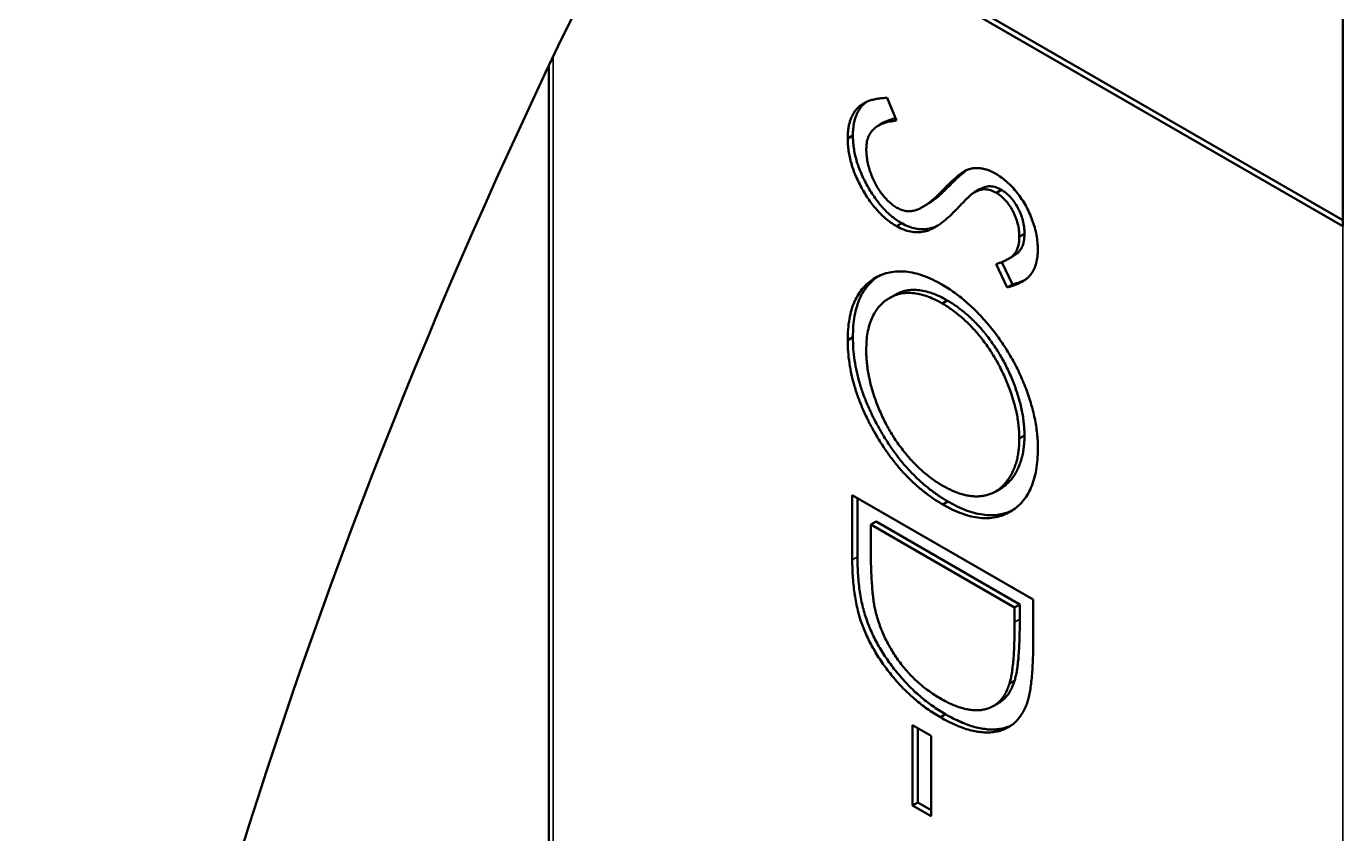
# Model space of a CAD drawing. Header units: millimetres. Extents: x 3137 to 5094, y 789 to 1822.
# Drawn here: x 4188.331 to 4190.136, y 1599.243 to 1600.348 of the extents above; entities that cross this region are included whole.
import ezdxf

# ---------------------------------------------------------------- set-up
doc = ezdxf.new("R2010")
doc.units = ezdxf.units.MM
doc.header["$LTSCALE"] = 1.8
doc.layers.add('외형선(ISO)', color=7, linetype='Continuous', lineweight=50)
doc.layers.add('좁은 외형선(ISO)', color=7, linetype='Continuous', lineweight=35)

msp = doc.modelspace()

# ---------------------------------------------------------------- linework, layer by layer
at = {"layer": '외형선(ISO)'}
for p, q in [((4189.2039, 1600.6108), (4190.1319, 1600.0748)), ((4189.2072, 1600.617), (4190.1319, 1600.0829)), ((4190.1319, 1600.0748), (4190.132, 1600.4422)), ((4189.0457, 1600.2948), (4189.0455, 1598.8881)), ((4189.5086, 1600.2507), (4189.5212, 1600.2193)), ((4189.5036, 1600.2166), (4189.4966, 1600.2126)), ((4189.4616, 1600.1991), (4189.4545, 1600.195)), ((4189.635, 1600.1253), (4189.6279, 1600.1212)), ((4189.6651, 1600.1245), (4189.658, 1600.1204)), ((4189.5635, 1600.1048), (4189.5564, 1600.1007)), ((4189.5286, 1600.0788), (4189.5215, 1600.0747)), ((4189.6964, 1600.0645), (4189.6893, 1600.0604)), ((4189.6728, 1599.991), (4189.6576, 1600.0229)), ((4189.6799, 1599.995), (4189.6653, 1600.0256)), ((4189.6807, 1600.0337), (4189.6736, 1600.0296)), ((4189.6799, 1599.995), (4189.6728, 1599.991)), ((4189.5189, 1599.9806), (4189.5118, 1599.9765)), ((4189.5907, 1599.9733), (4189.5836, 1599.9692)), ((4189.4616, 1599.9228), (4189.4545, 1599.9188)), ((4189.6964, 1599.7883), (4189.6893, 1599.7842)), ((4189.6642, 1599.7158), (4189.6571, 1599.7117)), ((4189.4608, 1599.6182), (4189.4608, 1599.7067)), ((4189.4608, 1599.7067), (4189.7083, 1599.5638)), ((4189.4679, 1599.6223), (4189.4679, 1599.7027)), ((4189.5917, 1599.6979), (4189.5847, 1599.6938)), ((4189.4933, 1599.6705), (4189.4862, 1599.6664)), ((4189.6829, 1599.5528), (4189.4862, 1599.6664)), ((4189.4862, 1599.6664), (4189.4862, 1599.6336)), ((4189.69, 1599.5569), (4189.4933, 1599.6705)), ((4189.69, 1599.5569), (4189.6829, 1599.5528)), ((4189.69, 1599.5368), (4189.69, 1599.5569)), ((4189.7083, 1599.5638), (4189.7083, 1599.5061)), ((4189.6829, 1599.5327), (4189.6829, 1599.5528)), ((4189.683, 1599.453), (4189.676, 1599.4489)), ((4189.6607, 1599.422), (4189.6537, 1599.4179)), ((4189.5432, 1599.2818), (4189.5433, 1599.3917)), ((4189.5433, 1599.3917), (4189.5686, 1599.377)), ((4189.5885, 1599.4067), (4189.5814, 1599.4026)), ((4189.5503, 1599.2858), (4189.5503, 1599.3876)), ((4189.5686, 1599.377), (4189.5686, 1599.2671)), ((4189.5503, 1599.2858), (4189.5432, 1599.2818)), ((4189.5686, 1599.2753), (4189.5503, 1599.2858)), ((4189.5686, 1599.2671), (4189.5432, 1599.2818))]:
    msp.add_line(p, q, dxfattribs=at)
msp.add_ellipse((4191.8663, 1599.4618), major_axis=(2.5, 4.3301), ratio=0.57735, start_param=5.497787, end_param=8.63938, dxfattribs=at)
for points, knots in [([(4189.4545, 1600.195), (4189.4546, 1600.1971), (4189.4547, 1600.2014), (4189.4553, 1600.2074), (4189.4562, 1600.2131), (4189.4576, 1600.2182), (4189.4593, 1600.2231), (4189.4615, 1600.2276), (4189.464, 1600.2317), (4189.467, 1600.2355), (4189.4704, 1600.2389), (4189.4743, 1600.2417), (4189.4787, 1600.2443), (4189.4837, 1600.2464), (4189.4892, 1600.2481), (4189.4952, 1600.2493), (4189.5017, 1600.2502), (4189.5063, 1600.2505), (4189.5086, 1600.2507)], [0, 0, 0, 0, 0.057208, 0.113696, 0.169178, 0.224159, 0.27872, 0.333794, 0.389241, 0.445822, 0.503704, 0.564294, 0.627975, 0.695038, 0.765373, 0.839611, 0.917538, 1, 1, 1, 1]), ([(4189.4616, 1600.1991), (4189.4617, 1600.2012), (4189.4617, 1600.2055), (4189.4624, 1600.2114), (4189.4633, 1600.2171), (4189.4647, 1600.2223), (4189.4664, 1600.2272), (4189.4686, 1600.2317), (4189.4711, 1600.2358), (4189.474, 1600.2396), (4189.477, 1600.2425), (4189.4791, 1600.2441), (4189.48, 1600.2448)], [0, 0, 0, 0, 0.0572083, 0.1136961, 0.1691779, 0.2241592, 0.2787199, 0.3337942, 0.3892415, 0.4458221, 0.5037043, 0.5440459, 0.5440459, 0.5440459, 0.5440459]), ([(4189.52, 1600.2222), (4189.5195, 1600.2222), (4189.5162, 1600.2216), (4189.5105, 1600.22), (4189.5057, 1600.2178), (4189.5036, 1600.2166)], [0.1355581, 0.1355581, 0.1355581, 0.1355581, 0.1590043, 0.3046461, 0.4281712, 0.4281712, 0.4281712, 0.4281712]), ([(4189.5212, 1600.2193), (4189.5179, 1600.2189), (4189.5117, 1600.2182), (4189.5033, 1600.2159), (4189.4961, 1600.2126), (4189.4902, 1600.2082), (4189.4856, 1600.2028), (4189.4823, 1600.1964), (4189.4803, 1600.1889), (4189.4801, 1600.1832), (4189.4799, 1600.1803)], [0, 0, 0, 0, 0.159004, 0.304646, 0.438547, 0.562322, 0.677433, 0.786897, 0.893611, 1, 1, 1, 1]), ([(4189.5215, 1600.0747), (4189.5193, 1600.076), (4189.5149, 1600.0787), (4189.5084, 1600.0836), (4189.5022, 1600.089), (4189.4962, 1600.0952), (4189.4903, 1600.1019), (4189.4848, 1600.1092), (4189.4794, 1600.1172), (4189.4744, 1600.1256), (4189.4698, 1600.1344), (4189.4657, 1600.1432), (4189.4622, 1600.1519), (4189.4594, 1600.1607), (4189.4573, 1600.1693), (4189.4557, 1600.178), (4189.4547, 1600.1866), (4189.4546, 1600.1922), (4189.4545, 1600.195)], [0, 0, 0, 0, 0.061484, 0.121775, 0.18092, 0.240256, 0.300114, 0.361146, 0.423501, 0.488669, 0.553954, 0.617581, 0.680238, 0.742187, 0.804663, 0.868259, 0.93302, 1, 1, 1, 1]), ([(4189.5286, 1600.0788), (4189.5264, 1600.0801), (4189.522, 1600.0828), (4189.5155, 1600.0877), (4189.5092, 1600.0931), (4189.5032, 1600.0993), (4189.4974, 1600.1059), (4189.4919, 1600.1133), (4189.4865, 1600.1213), (4189.4815, 1600.1297), (4189.4768, 1600.1385), (4189.4727, 1600.1473), (4189.4693, 1600.156), (4189.4665, 1600.1647), (4189.4643, 1600.1734), (4189.4627, 1600.1821), (4189.4618, 1600.1907), (4189.4617, 1600.1963), (4189.4616, 1600.1991)], [0, 0, 0, 0, 0.061484, 0.121775, 0.18092, 0.240256, 0.300114, 0.361146, 0.423501, 0.488669, 0.553954, 0.617581, 0.680238, 0.742187, 0.804663, 0.868259, 0.93302, 1, 1, 1, 1]), ([(4189.4799, 1600.1803), (4189.48, 1600.1778), (4189.4801, 1600.1728), (4189.4813, 1600.1648), (4189.483, 1600.1567), (4189.4856, 1600.1485), (4189.4886, 1600.1404), (4189.4923, 1600.1327), (4189.4965, 1600.1256), (4189.5011, 1600.119), (4189.5061, 1600.1131), (4189.5112, 1600.1079), (4189.5165, 1600.1035), (4189.5201, 1600.1013), (4189.5219, 1600.1001)], [0, 0, 0, 0, 0.091264, 0.18093, 0.270088, 0.360156, 0.448343, 0.532666, 0.613834, 0.693982, 0.772716, 0.849335, 0.923967, 1, 1, 1, 1]), ([(4189.5856, 1600.1251), (4189.5875, 1600.127), (4189.591, 1600.1307), (4189.5963, 1600.1357), (4189.6011, 1600.1401), (4189.6055, 1600.1439), (4189.6095, 1600.147), (4189.6131, 1600.1495), (4189.6163, 1600.1513), (4189.6184, 1600.1521), (4189.6193, 1600.1525)], [0, 0, 0, 0, 0.181535, 0.347082, 0.495568, 0.628357, 0.74552, 0.845831, 0.930782, 1, 1, 1, 1]), ([(4189.5927, 1600.1292), (4189.5946, 1600.1311), (4189.5981, 1600.1348), (4189.6034, 1600.1398), (4189.6082, 1600.1442), (4189.6126, 1600.148), (4189.6157, 1600.1504), (4189.6173, 1600.1516), (4189.6176, 1600.1518)], [0, 0, 0, 0, 0.1815353, 0.3470817, 0.4955678, 0.6283573, 0.7455197, 0.7689274, 0.7689274, 0.7689274, 0.7689274]), ([(4189.6193, 1600.1525), (4189.6208, 1600.1529), (4189.6236, 1600.1537), (4189.6281, 1600.1544), (4189.6327, 1600.1545), (4189.6374, 1600.154), (4189.6421, 1600.1531), (4189.647, 1600.1515), (4189.652, 1600.1494), (4189.6553, 1600.1476), (4189.657, 1600.1467)], [0, 0, 0, 0, 0.133507, 0.262559, 0.388264, 0.512667, 0.633722, 0.755394, 0.877553, 1, 1, 1, 1]), ([(4189.657, 1600.1467), (4189.6596, 1600.145), (4189.6648, 1600.1418), (4189.6723, 1600.1357), (4189.6796, 1600.1287), (4189.6864, 1600.1208), (4189.6926, 1600.1121), (4189.6983, 1600.103), (4189.7031, 1600.0932), (4189.7073, 1600.0831), (4189.7106, 1600.0728), (4189.713, 1600.0625), (4189.7144, 1600.0525), (4189.7146, 1600.0461), (4189.7147, 1600.0429)], [0, 0, 0, 0, 0.083785, 0.16578, 0.24628, 0.327461, 0.408797, 0.489715, 0.571376, 0.655523, 0.741019, 0.826547, 0.911989, 1, 1, 1, 1]), ([(4189.5462, 1600.0963), (4189.5476, 1600.0968), (4189.5506, 1600.0978), (4189.555, 1600.0998), (4189.5596, 1600.1026), (4189.5644, 1600.1058), (4189.5694, 1600.1098), (4189.5747, 1600.1143), (4189.5801, 1600.1194), (4189.5838, 1600.1232), (4189.5856, 1600.1251)], [0, 0, 0, 0, 0.090279, 0.18953, 0.299198, 0.418926, 0.548376, 0.688136, 0.839084, 1, 1, 1, 1]), ([(4189.5635, 1600.1048), (4189.5645, 1600.1054), (4189.5671, 1600.107), (4189.5715, 1600.1099), (4189.5765, 1600.1139), (4189.5818, 1600.1183), (4189.5872, 1600.1235), (4189.5908, 1600.1272), (4189.5927, 1600.1292)], [0.2277541, 0.2277541, 0.2277541, 0.2277541, 0.2991979, 0.4189259, 0.5483763, 0.6881364, 0.8390835, 1, 1, 1, 1]), ([(4189.626, 1600.1201), (4189.6256, 1600.1197), (4189.6244, 1600.1189), (4189.6225, 1600.1173), (4189.6202, 1600.115), (4189.6173, 1600.1123), (4189.614, 1600.109), (4189.6103, 1600.1051), (4189.606, 1600.1007), (4189.603, 1600.0975), (4189.6014, 1600.0959)], [0, 0, 0, 0, 0.052594, 0.124952, 0.218094, 0.333502, 0.468789, 0.624938, 0.801683, 1, 1, 1, 1]), ([(4189.658, 1600.1204), (4189.6567, 1600.1212), (4189.654, 1600.1226), (4189.6501, 1600.124), (4189.6462, 1600.1251), (4189.6423, 1600.1255), (4189.6384, 1600.1253), (4189.6344, 1600.1243), (4189.6302, 1600.1225), (4189.6275, 1600.1209), (4189.626, 1600.1201)], [0, 0, 0, 0, 0.107285, 0.214746, 0.322939, 0.434116, 0.553412, 0.686073, 0.834256, 1, 1, 1, 1]), ([(4189.6651, 1600.1245), (4189.6638, 1600.1252), (4189.6611, 1600.1267), (4189.6572, 1600.1281), (4189.6533, 1600.1292), (4189.6494, 1600.1296), (4189.6455, 1600.1293), (4189.6414, 1600.1284), (4189.6373, 1600.1266), (4189.6345, 1600.125), (4189.6331, 1600.1241)], [0, 0, 0, 0, 0.107285, 0.214746, 0.322939, 0.434116, 0.553412, 0.686073, 0.834256, 1, 1, 1, 1]), ([(4189.6893, 1600.0604), (4189.6893, 1600.0634), (4189.6891, 1600.0692), (4189.6873, 1600.0783), (4189.6844, 1600.0872), (4189.6805, 1600.0958), (4189.6758, 1600.1037), (4189.6703, 1600.1106), (4189.6643, 1600.1164), (4189.6601, 1600.119), (4189.658, 1600.1204)], [0, 0, 0, 0, 0.143073, 0.275903, 0.402371, 0.528414, 0.650356, 0.765895, 0.880774, 1, 1, 1, 1]), ([(4189.6964, 1600.0645), (4189.6963, 1600.0675), (4189.6962, 1600.0733), (4189.6944, 1600.0824), (4189.6915, 1600.0913), (4189.6875, 1600.0999), (4189.6828, 1600.1078), (4189.6774, 1600.1147), (4189.6714, 1600.1204), (4189.6672, 1600.1231), (4189.6651, 1600.1245)], [0, 0, 0, 0, 0.143073, 0.275903, 0.402371, 0.528414, 0.650356, 0.765895, 0.880774, 1, 1, 1, 1]), ([(4189.6014, 1600.0959), (4189.5994, 1600.0939), (4189.5956, 1600.0901), (4189.59, 1600.0848), (4189.5844, 1600.0803), (4189.579, 1600.0764), (4189.5738, 1600.0732), (4189.5687, 1600.0706), (4189.5638, 1600.0686), (4189.5576, 1600.0671), (4189.5499, 1600.0662), (4189.5405, 1600.0672), (4189.531, 1600.0698), (4189.5246, 1600.0731), (4189.5215, 1600.0747)], [0, 0, 0, 0, 0.096972, 0.187773, 0.272396, 0.351321, 0.424335, 0.491909, 0.554233, 0.611268, 0.716348, 0.81454, 0.908495, 1, 1, 1, 1]), ([(4189.5219, 1600.1001), (4189.5239, 1600.0991), (4189.5281, 1600.0969), (4189.5343, 1600.0954), (4189.5404, 1600.0951), (4189.5442, 1600.0959), (4189.5462, 1600.0963)], [0, 0, 0, 0, 0.234723, 0.477158, 0.728556, 1, 1, 1, 1]), ([(4189.5777, 1600.0757), (4189.577, 1600.0753), (4189.5748, 1600.0742), (4189.5709, 1600.0727), (4189.5647, 1600.0711), (4189.557, 1600.0703), (4189.5475, 1600.0712), (4189.5381, 1600.0738), (4189.5317, 1600.0771), (4189.5286, 1600.0788)], [0.4645023, 0.4645023, 0.4645023, 0.4645023, 0.4919088, 0.5542332, 0.6112677, 0.7163478, 0.8145401, 0.9084955, 1, 1, 1, 1]), ([(4189.6576, 1600.0229), (4189.6592, 1600.0234), (4189.6622, 1600.0244), (4189.6664, 1600.0261), (4189.6702, 1600.0277), (4189.6736, 1600.0296), (4189.6766, 1600.0314), (4189.6792, 1600.0333), (4189.6814, 1600.0353), (4189.6837, 1600.0381), (4189.686, 1600.042), (4189.6879, 1600.0474), (4189.6891, 1600.0536), (4189.6893, 1600.0581), (4189.6893, 1600.0604)], [0, 0, 0, 0, 0.098469, 0.189629, 0.274184, 0.352183, 0.423199, 0.488551, 0.548473, 0.60144, 0.701198, 0.799592, 0.898545, 1, 1, 1, 1]), ([(4189.6807, 1600.0337), (4189.6807, 1600.0337), (4189.6817, 1600.0343), (4189.6837, 1600.0354), (4189.6863, 1600.0374), (4189.6884, 1600.0394), (4189.6908, 1600.0422), (4189.6931, 1600.0461), (4189.695, 1600.0515), (4189.6962, 1600.0576), (4189.6963, 1600.0622), (4189.6964, 1600.0645)], [0.3504113, 0.3504113, 0.3504113, 0.3504113, 0.3521832, 0.4231989, 0.4885509, 0.5484733, 0.6014402, 0.7011981, 0.7995918, 0.8985451, 1, 1, 1, 1]), ([(4189.7147, 1600.0429), (4189.7146, 1600.0396), (4189.7144, 1600.033), (4189.7127, 1600.0242), (4189.7098, 1600.0163), (4189.7065, 1600.0106), (4189.7033, 1600.0065), (4189.7003, 1600.0037), (4189.6969, 1600.001), (4189.693, 1599.9986), (4189.6886, 1599.9964), (4189.6838, 1599.9943), (4189.6785, 1599.9925), (4189.6747, 1599.9915), (4189.6728, 1599.991)], [0, 0, 0, 0, 0.107233, 0.213252, 0.31883, 0.426794, 0.483646, 0.543604, 0.608308, 0.677127, 0.750686, 0.828713, 0.91219, 1, 1, 1, 1]), ([(4189.4545, 1599.9188), (4189.4546, 1599.9239), (4189.4548, 1599.934), (4189.4567, 1599.9479), (4189.4596, 1599.9606), (4189.4637, 1599.972), (4189.4691, 1599.982), (4189.4756, 1599.9908), (4189.4833, 1599.9982), (4189.4921, 1600.0042), (4189.5017, 1600.0089), (4189.5119, 1600.0119), (4189.5226, 1600.0132), (4189.5339, 1600.0129), (4189.5456, 1600.011), (4189.5578, 1600.0072), (4189.5705, 1600.0021), (4189.5791, 1599.9973), (4189.5835, 1599.9949)], [0, 0, 0, 0, 0.065819, 0.129747, 0.192072, 0.253459, 0.31457, 0.37628, 0.439026, 0.503267, 0.567493, 0.629705, 0.691, 0.751452, 0.812004, 0.87315, 0.935635, 1, 1, 1, 1]), ([(4189.4616, 1599.9228), (4189.4617, 1599.928), (4189.4619, 1599.938), (4189.4638, 1599.952), (4189.4667, 1599.9647), (4189.4708, 1599.976), (4189.4761, 1599.9861), (4189.4827, 1599.9948), (4189.4895, 1600.0014), (4189.4942, 1600.0048), (4189.4962, 1600.0061)], [0, 0, 0, 0, 0.0658189, 0.1297465, 0.192072, 0.2534594, 0.3145696, 0.3762799, 0.4390257, 0.4809771, 0.4809771, 0.4809771, 0.4809771]), ([(4189.5907, 1599.9733), (4189.5871, 1599.9753), (4189.5801, 1599.9791), (4189.5698, 1599.9833), (4189.5599, 1599.9862), (4189.5504, 1599.9876), (4189.5413, 1599.9878), (4189.5327, 1599.9865), (4189.5253, 1599.984), (4189.5208, 1599.9817), (4189.5189, 1599.9806)], [0, 0, 0, 0, 0.064504, 0.1268993, 0.1877465, 0.2481497, 0.3085861, 0.369583, 0.431827, 0.4799365, 0.4799365, 0.4799365, 0.4799365]), ([(4189.5835, 1599.9949), (4189.5865, 1599.9932), (4189.5923, 1599.9897), (4189.601, 1599.9836), (4189.6096, 1599.9772), (4189.6179, 1599.9702), (4189.6261, 1599.9626), (4189.6342, 1599.9546), (4189.6421, 1599.9459), (4189.6498, 1599.9369), (4189.6572, 1599.9274), (4189.6641, 1599.9177), (4189.6708, 1599.9078), (4189.6769, 1599.8976), (4189.6827, 1599.8873), (4189.6881, 1599.8768), (4189.693, 1599.866), (4189.6975, 1599.855), (4189.7016, 1599.8441), (4189.705, 1599.8332), (4189.708, 1599.8224), (4189.7105, 1599.8118), (4189.7124, 1599.8013), (4189.7137, 1599.791), (4189.7146, 1599.7807), (4189.7146, 1599.7741), (4189.7147, 1599.7708)], [0, 0, 0, 0, 0.043209, 0.085873, 0.12812, 0.170152, 0.211918, 0.253753, 0.296006, 0.338443, 0.381015, 0.42282, 0.464089, 0.505126, 0.545975, 0.586985, 0.628339, 0.670084, 0.711992, 0.753039, 0.794049, 0.834886, 0.875498, 0.916547, 0.958004, 1, 1, 1, 1]), ([(4189.6966, 1600.001), (4189.6963, 1600.0008), (4189.6945, 1599.9999), (4189.6909, 1599.9984), (4189.6856, 1599.9965), (4189.6818, 1599.9956), (4189.6799, 1599.995)], [0.7360562, 0.7360562, 0.7360562, 0.7360562, 0.7506856, 0.8287134, 0.9121903, 1, 1, 1, 1]), ([(4189.5836, 1599.9692), (4189.58, 1599.9712), (4189.573, 1599.975), (4189.5627, 1599.9792), (4189.5528, 1599.9821), (4189.5433, 1599.9835), (4189.5343, 1599.9837), (4189.5256, 1599.9824), (4189.5175, 1599.9796), (4189.5098, 1599.9756), (4189.5028, 1599.9704), (4189.4967, 1599.9641), (4189.4915, 1599.9568), (4189.4873, 1599.9485), (4189.4839, 1599.9392), (4189.4816, 1599.9288), (4189.4801, 1599.9175), (4189.48, 1599.9093), (4189.4799, 1599.9051)], [0, 0, 0, 0, 0.064504, 0.126899, 0.187747, 0.24815, 0.308586, 0.369583, 0.431827, 0.49618, 0.560668, 0.623504, 0.68526, 0.746537, 0.808327, 0.870486, 0.934317, 1, 1, 1, 1]), ([(4189.6893, 1599.7842), (4189.6893, 1599.7869), (4189.6892, 1599.7923), (4189.6885, 1599.8008), (4189.6874, 1599.8093), (4189.6859, 1599.818), (4189.6838, 1599.8269), (4189.6814, 1599.8359), (4189.6785, 1599.8451), (4189.6752, 1599.8543), (4189.6716, 1599.8635), (4189.6675, 1599.8725), (4189.6632, 1599.8813), (4189.6586, 1599.8899), (4189.6537, 1599.8982), (4189.6485, 1599.9064), (4189.6429, 1599.9143), (4189.6371, 1599.922), (4189.631, 1599.9293), (4189.6248, 1599.9363), (4189.6183, 1599.9429), (4189.6117, 1599.9489), (4189.6049, 1599.9547), (4189.598, 1599.9599), (4189.5909, 1599.9649), (4189.5861, 1599.9678), (4189.5836, 1599.9692)], [0, 0, 0, 0, 0.042023, 0.083645, 0.124984, 0.166247, 0.207702, 0.249631, 0.291742, 0.334743, 0.37746, 0.419556, 0.461044, 0.502096, 0.542891, 0.583801, 0.624864, 0.666225, 0.707399, 0.748557, 0.789655, 0.83074, 0.87207, 0.913993, 0.956498, 1, 1, 1, 1]), ([(4189.6964, 1599.7883), (4189.6963, 1599.791), (4189.6963, 1599.7964), (4189.6955, 1599.8049), (4189.6945, 1599.8134), (4189.6929, 1599.8221), (4189.6909, 1599.831), (4189.6885, 1599.84), (4189.6856, 1599.8491), (4189.6823, 1599.8584), (4189.6786, 1599.8676), (4189.6746, 1599.8766), (4189.6703, 1599.8854), (4189.6657, 1599.894), (4189.6607, 1599.9023), (4189.6555, 1599.9105), (4189.65, 1599.9184), (4189.6441, 1599.9261), (4189.6381, 1599.9334), (4189.6318, 1599.9404), (4189.6254, 1599.9469), (4189.6188, 1599.953), (4189.612, 1599.9588), (4189.605, 1599.964), (4189.5979, 1599.969), (4189.5931, 1599.9719), (4189.5907, 1599.9733)], [0, 0, 0, 0, 0.042023, 0.083645, 0.124984, 0.166247, 0.207702, 0.249631, 0.291742, 0.334743, 0.37746, 0.419556, 0.461044, 0.502096, 0.542891, 0.583801, 0.624864, 0.666225, 0.707399, 0.748557, 0.789655, 0.83074, 0.87207, 0.913993, 0.956498, 1, 1, 1, 1]), ([(4189.5847, 1599.6938), (4189.5802, 1599.6965), (4189.5714, 1599.7018), (4189.5586, 1599.7114), (4189.5462, 1599.7219), (4189.5343, 1599.7335), (4189.523, 1599.7462), (4189.5121, 1599.7601), (4189.5019, 1599.7749), (4189.4922, 1599.7906), (4189.4834, 1599.8068), (4189.4757, 1599.8231), (4189.4691, 1599.8393), (4189.4638, 1599.8554), (4189.4596, 1599.8715), (4189.4567, 1599.8874), (4189.4548, 1599.9033), (4189.4546, 1599.9136), (4189.4545, 1599.9188)], [0, 0, 0, 0, 0.065227, 0.128569, 0.19032, 0.251378, 0.312388, 0.373789, 0.436431, 0.500567, 0.564687, 0.627136, 0.688455, 0.749246, 0.810155, 0.871671, 0.934773, 1, 1, 1, 1]), ([(4189.5917, 1599.6979), (4189.5873, 1599.7006), (4189.5785, 1599.7059), (4189.5656, 1599.7155), (4189.5532, 1599.726), (4189.5414, 1599.7376), (4189.53, 1599.7503), (4189.5192, 1599.7641), (4189.5089, 1599.779), (4189.4993, 1599.7947), (4189.4905, 1599.8109), (4189.4828, 1599.8272), (4189.4761, 1599.8434), (4189.4709, 1599.8595), (4189.4666, 1599.8756), (4189.4637, 1599.8915), (4189.4619, 1599.9074), (4189.4617, 1599.9176), (4189.4616, 1599.9228)], [0, 0, 0, 0, 0.065227, 0.128569, 0.19032, 0.251378, 0.312388, 0.373789, 0.436431, 0.500567, 0.564687, 0.627136, 0.688455, 0.749246, 0.810155, 0.871671, 0.934773, 1, 1, 1, 1]), ([(4189.4799, 1599.9051), (4189.4799, 1599.9023), (4189.48, 1599.8966), (4189.4807, 1599.8879), (4189.4817, 1599.8791), (4189.4833, 1599.8702), (4189.4852, 1599.8612), (4189.4875, 1599.8522), (4189.4904, 1599.843), (4189.4936, 1599.8338), (4189.4972, 1599.8247), (4189.5011, 1599.8157), (4189.5054, 1599.8069), (4189.5099, 1599.7984), (4189.5148, 1599.7901), (4189.52, 1599.782), (4189.5256, 1599.7741), (4189.5314, 1599.7665), (4189.5375, 1599.7591), (4189.5437, 1599.7522), (4189.5502, 1599.7457), (4189.5567, 1599.7396), (4189.5635, 1599.7339), (4189.5704, 1599.7286), (4189.5775, 1599.7237), (4189.5823, 1599.7209), (4189.5847, 1599.7194)], [0, 0, 0, 0, 0.043633, 0.086538, 0.129177, 0.171436, 0.213416, 0.255266, 0.297369, 0.339941, 0.382347, 0.423953, 0.464871, 0.505572, 0.546003, 0.586568, 0.627065, 0.668271, 0.709549, 0.750428, 0.791096, 0.832027, 0.873136, 0.914611, 0.956956, 1, 1, 1, 1]), ([(4189.6642, 1599.7158), (4189.6647, 1599.7161), (4189.6668, 1599.7174), (4189.6704, 1599.72), (4189.6746, 1599.724), (4189.6786, 1599.7284), (4189.6822, 1599.7335), (4189.6856, 1599.739), (4189.6884, 1599.745), (4189.6909, 1599.7513), (4189.6929, 1599.7579), (4189.6945, 1599.7649), (4189.6955, 1599.7724), (4189.6963, 1599.7801), (4189.6963, 1599.7855), (4189.6964, 1599.7883)], [0.4790833, 0.4790833, 0.4790833, 0.4790833, 0.4924059, 0.5334859, 0.5752631, 0.6174406, 0.6606717, 0.7039402, 0.7468675, 0.7890793, 0.831104, 0.873238, 0.9151658, 0.9573807, 1, 1, 1, 1]), ([(4189.5847, 1599.7194), (4189.5871, 1599.7181), (4189.5919, 1599.7154), (4189.5989, 1599.7122), (4189.6058, 1599.7095), (4189.6125, 1599.7074), (4189.619, 1599.7059), (4189.6253, 1599.7051), (4189.6315, 1599.7048), (4189.6375, 1599.7052), (4189.6432, 1599.7062), (4189.6487, 1599.7077), (4189.6538, 1599.7099), (4189.6587, 1599.7126), (4189.6633, 1599.7159), (4189.6675, 1599.7199), (4189.6715, 1599.7244), (4189.6752, 1599.7295), (4189.6785, 1599.7349), (4189.6814, 1599.7409), (4189.6838, 1599.7472), (4189.6859, 1599.7538), (4189.6874, 1599.7609), (4189.6885, 1599.7683), (4189.6892, 1599.776), (4189.6893, 1599.7814), (4189.6893, 1599.7842)], [0, 0, 0, 0, 0.042915, 0.08513, 0.126473, 0.167453, 0.207976, 0.248249, 0.28875, 0.32967, 0.370537, 0.411129, 0.451819, 0.492406, 0.533486, 0.575263, 0.617441, 0.660672, 0.70394, 0.746868, 0.789079, 0.831104, 0.873238, 0.915166, 0.957381, 1, 1, 1, 1]), ([(4189.7147, 1599.7708), (4189.7146, 1599.7655), (4189.7143, 1599.7553), (4189.7126, 1599.741), (4189.7096, 1599.7282), (4189.7055, 1599.7165), (4189.7002, 1599.7063), (4189.6937, 1599.6975), (4189.686, 1599.6899), (4189.6772, 1599.6839), (4189.6676, 1599.6792), (4189.6574, 1599.6762), (4189.6466, 1599.6749), (4189.6353, 1599.6753), (4189.6234, 1599.6773), (4189.611, 1599.6811), (4189.598, 1599.6865), (4189.5891, 1599.6914), (4189.5847, 1599.6938)], [0, 0, 0, 0, 0.06657, 0.130749, 0.193413, 0.254989, 0.316114, 0.377262, 0.439401, 0.502971, 0.566525, 0.628231, 0.689091, 0.749345, 0.81017, 0.87161, 0.934869, 1, 1, 1, 1]), ([(4189.6804, 1599.6862), (4189.6785, 1599.6852), (4189.6733, 1599.6829), (4189.6645, 1599.6803), (4189.6537, 1599.679), (4189.6424, 1599.6794), (4189.6305, 1599.6814), (4189.618, 1599.6852), (4189.6051, 1599.6906), (4189.5962, 1599.6954), (4189.5917, 1599.6979)], [0.5285381, 0.5285381, 0.5285381, 0.5285381, 0.566525, 0.6282311, 0.6890906, 0.7493447, 0.8101696, 0.8716098, 0.9348692, 1, 1, 1, 1]), ([(4189.4862, 1599.6336), (4189.4862, 1599.6289), (4189.4862, 1599.6198), (4189.4865, 1599.6066), (4189.487, 1599.5944), (4189.4877, 1599.5832), (4189.4886, 1599.5731), (4189.4896, 1599.5639), (4189.4908, 1599.5558), (4189.4919, 1599.5507), (4189.4925, 1599.5483)], [0, 0, 0, 0, 0.171901, 0.330628, 0.475549, 0.606746, 0.725024, 0.829742, 0.921323, 1, 1, 1, 1]), ([(4189.5814, 1599.4026), (4189.5783, 1599.4044), (4189.5723, 1599.408), (4189.5634, 1599.414), (4189.5548, 1599.4203), (4189.5465, 1599.4272), (4189.5384, 1599.4343), (4189.5306, 1599.442), (4189.5231, 1599.45), (4189.5159, 1599.4584), (4189.5092, 1599.467), (4189.5028, 1599.4757), (4189.4968, 1599.4845), (4189.4914, 1599.4933), (4189.4864, 1599.5023), (4189.4818, 1599.5113), (4189.4778, 1599.5204), (4189.4741, 1599.5296), (4189.4709, 1599.5391), (4189.4682, 1599.549), (4189.4659, 1599.5594), (4189.464, 1599.5702), (4189.4626, 1599.5816), (4189.4616, 1599.5934), (4189.4609, 1599.6057), (4189.4608, 1599.6139), (4189.4608, 1599.6182)], [0, 0, 0, 0, 0.046081, 0.090807, 0.134295, 0.177024, 0.218823, 0.260244, 0.30108, 0.341614, 0.381583, 0.42012, 0.458075, 0.494738, 0.531195, 0.566934, 0.602713, 0.638327, 0.674853, 0.713467, 0.754442, 0.797815, 0.843989, 0.893072, 0.944963, 1, 1, 1, 1]), ([(4189.5885, 1599.4067), (4189.5854, 1599.4085), (4189.5794, 1599.4121), (4189.5705, 1599.4181), (4189.5619, 1599.4244), (4189.5536, 1599.4313), (4189.5455, 1599.4384), (4189.5377, 1599.4461), (4189.5302, 1599.4541), (4189.523, 1599.4625), (4189.5162, 1599.4711), (4189.5098, 1599.4798), (4189.5039, 1599.4885), (4189.4984, 1599.4974), (4189.4934, 1599.5063), (4189.4889, 1599.5154), (4189.4849, 1599.5245), (4189.4812, 1599.5337), (4189.478, 1599.5432), (4189.4752, 1599.5531), (4189.473, 1599.5635), (4189.4711, 1599.5743), (4189.4696, 1599.5857), (4189.4686, 1599.5975), (4189.468, 1599.6098), (4189.4679, 1599.618), (4189.4679, 1599.6223)], [0, 0, 0, 0, 0.046081, 0.090807, 0.134295, 0.177024, 0.218823, 0.260244, 0.30108, 0.341614, 0.381583, 0.42012, 0.458075, 0.494738, 0.531195, 0.566934, 0.602713, 0.638327, 0.674853, 0.713467, 0.754442, 0.797815, 0.843989, 0.893072, 0.944963, 1, 1, 1, 1]), ([(4189.4925, 1599.5483), (4189.4933, 1599.5452), (4189.4948, 1599.5392), (4189.4977, 1599.5301), (4189.5011, 1599.5212), (4189.5049, 1599.5125), (4189.5092, 1599.504), (4189.5139, 1599.4956), (4189.519, 1599.4873), (4189.5246, 1599.4793), (4189.5306, 1599.4716), (4189.5369, 1599.4642), (4189.5435, 1599.4571), (4189.5505, 1599.4506), (4189.5578, 1599.4443), (4189.5654, 1599.4385), (4189.5733, 1599.4331), (4189.5787, 1599.4299), (4189.5814, 1599.4282)], [0, 0, 0, 0, 0.062415, 0.123338, 0.183125, 0.241783, 0.300579, 0.35968, 0.418882, 0.479531, 0.540851, 0.602303, 0.664463, 0.727806, 0.792895, 0.859672, 0.928464, 1, 1, 1, 1]), ([(4189.683, 1599.453), (4189.6836, 1599.4551), (4189.6848, 1599.4595), (4189.6862, 1599.467), (4189.6873, 1599.4757), (4189.6883, 1599.4855), (4189.689, 1599.4967), (4189.6896, 1599.5089), (4189.6899, 1599.5224), (4189.69, 1599.5319), (4189.69, 1599.5368)], [0, 0, 0, 0, 0.084319, 0.179285, 0.286583, 0.405111, 0.535593, 0.67819, 0.832976, 1, 1, 1, 1]), ([(4189.676, 1599.4489), (4189.6765, 1599.451), (4189.6777, 1599.4554), (4189.6791, 1599.4629), (4189.6803, 1599.4716), (4189.6813, 1599.4815), (4189.682, 1599.4926), (4189.6825, 1599.5049), (4189.6829, 1599.5183), (4189.6829, 1599.5278), (4189.6829, 1599.5327)], [0, 0, 0, 0, 0.084319, 0.179285, 0.286583, 0.405111, 0.535593, 0.67819, 0.832976, 1, 1, 1, 1]), ([(4189.7083, 1599.5061), (4189.7083, 1599.5011), (4189.7082, 1599.4914), (4189.7078, 1599.4776), (4189.7071, 1599.4651), (4189.7061, 1599.4538), (4189.7049, 1599.4437), (4189.7034, 1599.4348), (4189.7016, 1599.4271), (4189.7001, 1599.4227), (4189.6994, 1599.4206)], [0, 0, 0, 0, 0.164289, 0.317406, 0.458844, 0.589367, 0.707831, 0.81577, 0.91288, 1, 1, 1, 1]), ([(4189.5814, 1599.4282), (4189.5843, 1599.4266), (4189.59, 1599.4234), (4189.5984, 1599.4196), (4189.6064, 1599.4165), (4189.6141, 1599.4142), (4189.6215, 1599.4127), (4189.6286, 1599.4121), (4189.6354, 1599.4122), (4189.6417, 1599.4132), (4189.6477, 1599.4149), (4189.6532, 1599.4175), (4189.6583, 1599.4208), (4189.6629, 1599.4248), (4189.6669, 1599.4297), (4189.6705, 1599.4353), (4189.6735, 1599.4417), (4189.6751, 1599.4465), (4189.676, 1599.4489)], [0, 0, 0, 0, 0.070151, 0.137813, 0.203226, 0.267174, 0.330024, 0.391794, 0.453084, 0.514334, 0.575, 0.634865, 0.694116, 0.753442, 0.813126, 0.87408, 0.936007, 1, 1, 1, 1]), ([(4189.6607, 1599.422), (4189.6623, 1599.4229), (4189.6655, 1599.425), (4189.6699, 1599.4289), (4189.674, 1599.4338), (4189.6775, 1599.4394), (4189.6806, 1599.4458), (4189.6822, 1599.4506), (4189.683, 1599.453)], [0.6402326, 0.6402326, 0.6402326, 0.6402326, 0.6941163, 0.7534416, 0.8131258, 0.8740797, 0.936007, 1, 1, 1, 1]), ([(4189.6994, 1599.4206), (4189.6983, 1599.4179), (4189.6961, 1599.4126), (4189.692, 1599.4057), (4189.6874, 1599.3996), (4189.6823, 1599.3943), (4189.6764, 1599.3901), (4189.6701, 1599.3865), (4189.6631, 1599.3841), (4189.6556, 1599.3824), (4189.6477, 1599.3817), (4189.6393, 1599.3818), (4189.6306, 1599.383), (4189.6215, 1599.385), (4189.612, 1599.388), (4189.6021, 1599.392), (4189.5919, 1599.3967), (4189.5849, 1599.4006), (4189.5814, 1599.4026)], [0, 0, 0, 0, 0.061545, 0.121694, 0.181155, 0.239875, 0.298702, 0.357647, 0.417605, 0.478494, 0.540407, 0.602345, 0.665004, 0.728559, 0.793651, 0.860534, 0.929236, 1, 1, 1, 1]), ([(4189.6777, 1599.3911), (4189.6775, 1599.391), (4189.6751, 1599.3899), (4189.6702, 1599.3881), (4189.6627, 1599.3865), (4189.6548, 1599.3857), (4189.6464, 1599.3859), (4189.6376, 1599.3871), (4189.6285, 1599.3891), (4189.619, 1599.3921), (4189.6092, 1599.3961), (4189.5989, 1599.4008), (4189.592, 1599.4047), (4189.5885, 1599.4067)], [0.3522981, 0.3522981, 0.3522981, 0.3522981, 0.3576474, 0.4176048, 0.478494, 0.5404071, 0.602345, 0.6650043, 0.7285593, 0.7936505, 0.8605343, 0.929236, 1, 1, 1, 1])]:
    msp.add_open_spline(points, degree=3, knots=knots, dxfattribs=at)
at = {"layer": '좁은 외형선(ISO)'}
for p, q in [((4189.0516, 1600.3071), (4189.0514, 1598.8799)), ((4189.5927, 1600.1292), (4189.5856, 1600.1251)), ((4190.1316, 1598.256), (4190.1319, 1600.0748)), ((4189.4679, 1599.6223), (4189.4608, 1599.6182)), ((4189.69, 1599.5368), (4189.6829, 1599.5327))]:
    msp.add_line(p, q, dxfattribs=at)

doc.saveas('drawing.dxf')
